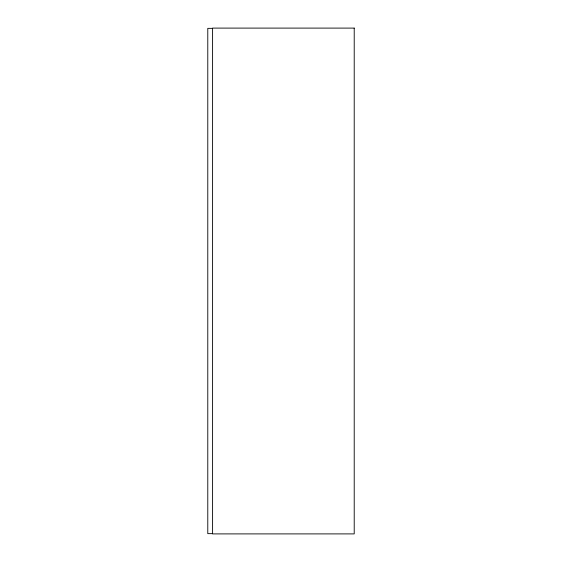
<?xml version="1.0" encoding="UTF-8"?>
<svg xmlns="http://www.w3.org/2000/svg" width="562" height="562" viewBox="0 0 562 562"><rect width="100%" height="100%" fill="white"/><g stroke="black" fill="none" stroke-linecap="round" stroke-linejoin="round"><path stroke-width="0.84" d="M212.591 28.353L207.785 28.353L207.785 533.647L212.591 533.647M354.215 28.1L212.591 28.1L212.591 533.9L354.215 533.9L354.215 28.1"/></g></svg>
